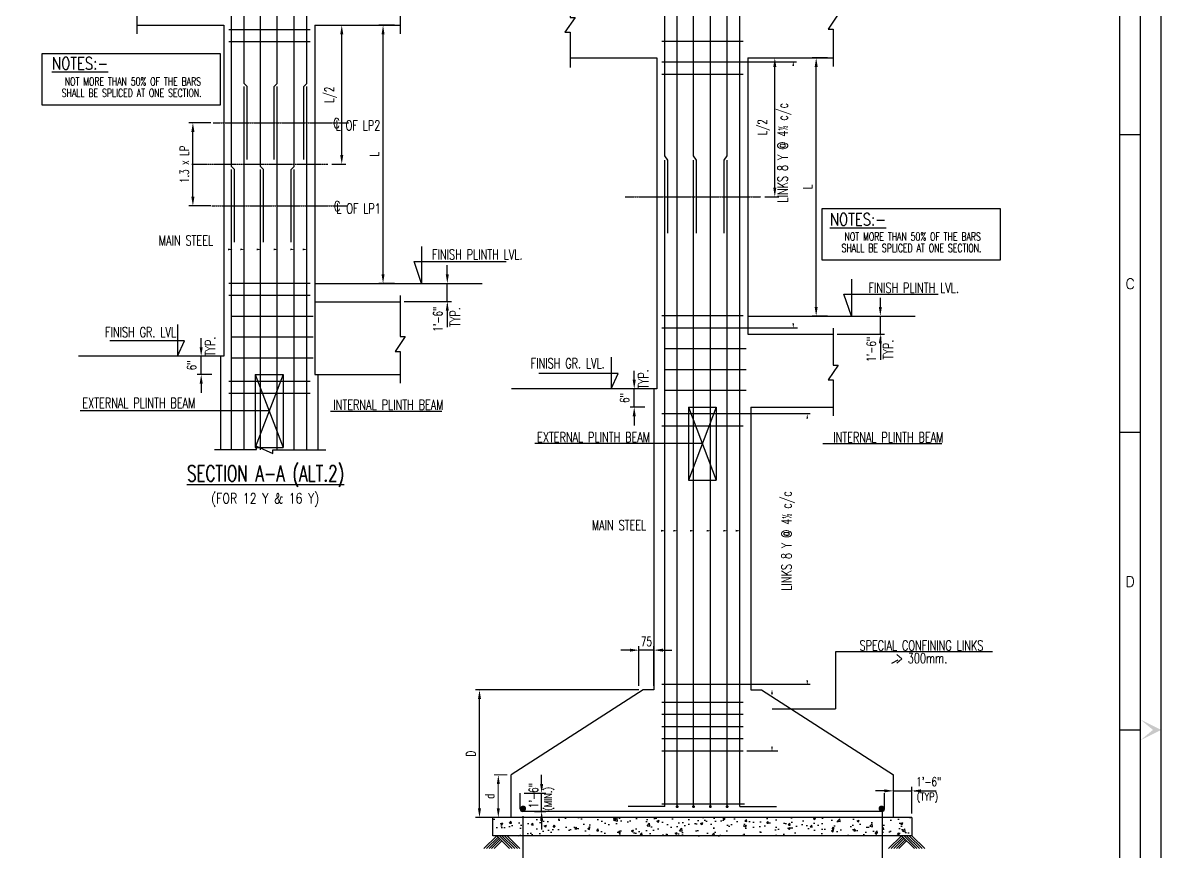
# Model space of a CAD drawing. Header units: inches. Extents: x 61991 to 161106, y 29687 to 64402.
# Drawn here: x 83343 to 84468, y 31062 to 31880 of the extents above; entities that cross this region are included whole.
import ezdxf
from ezdxf.enums import TextEntityAlignment as Align

# ---------------------------------------------------------------- set-up
doc = ezdxf.new("R2010")
doc.units = ezdxf.units.IN
doc.header["$MEASUREMENT"] = 0
doc.header["$PDMODE"] = 2
doc.linetypes.add('CENTER', pattern=[2, 1.25, -0.25, 0.25, -0.25])
for name, color, linetype in [('CEN', 8, 'CENTER'), ('dim', 5, 'Continuous'), ('DIM1', 5, 'Continuous'), ('FOOT', 4, 'Continuous'), ('FOOTING', 4, 'Continuous'), ('FRAME', 6, 'Continuous'), ('HACTH', 8, 'Continuous'), ('level', 3, 'Continuous'), ('LINK', 6, 'Continuous'), ('MISC', 5, 'Continuous'), ('P.C.C', 8, 'Continuous'), ('PNA', 8, 'Continuous'), ('SEC BAR', 6, 'Continuous'), ('TEXT1', 2, 'Continuous'), ('TITAL', 1, 'Continuous'), ('txt', 4, 'Continuous'), ('TXT1', 2, 'Continuous')]:
    doc.layers.add(name, color=color, linetype=linetype)
doc.layers.add('S-BEAM', color=7, linetype='Continuous', lineweight=15)
doc.styles.add('ROMAND', font='ROMAND.shx', dxfattribs={"width": 0.8, "height": 225})
doc.styles.add('ROMANS', font='R.SHX', dxfattribs={"width": 0.7})
doc.dimstyles.new('DIM96', dxfattribs={"dimscale": 0, "dimtxt": 9, "dimasz": 9, "dimexe": 4, "dimexo": 4, "dimgap": 4, "dimtad": 1, "dimdec": 0, "dimzin": 1, "dimdsep": 46, "dimlunit": 4, "dimtxsty": 'ROMANS', "dimcen": 0, "dimclrd": 5, "dimclre": 5, "dimclrt": 4, "dimadec": 0, "dimazin": 0, "dimtfac": 1, "dimtdec": 0, "dimtix": 1, "dimtmove": 2, "dimatfit": 3, "dimfxl": 0, "dimfrac": 1, "dimtzin": 0, "dimlwd": -1, "dimlwe": -1, "dimarcsym": 0})

# ---------------------------------------------------------------- blocks, each defined once
blk = doc.blocks.new('FOLDER')
at = {"layer": 'PNA'}
for points in [[(-1250, 2500), (0, 0), (0, 1000)], [(1250, 2500), (0, 0), (0, 1000)]]:
    blk.add_solid(points, dxfattribs=at)
blk = doc.blocks.new('PRA_A1')
at = {"flags": 128}
blk.add_lwpolyline([(0, 0), (841, 0), (841, 594), (0, 594)], close=True, dxfattribs=at)
at = {"layer": 'PNA'}
for p, q in [((831, 440.5), (836, 440.5)), ((831, 368.75), (836, 368.75)), ((831, 297), (836, 297))]:
    blk.add_line(p, q, dxfattribs=at)
at = {"layer": 'PNA', "color": 1}
for points in [[(10, 5), (836, 5), (836, 589), (10, 589)], [(20, 10), (831, 10), (831, 584), (20, 584)]]:
    blk.add_lwpolyline(points, close=True, dxfattribs=at)
at = {"layer": 'PNA', "xscale": 0.002, "yscale": 0.002, "zscale": 0.002, "rotation": 90}
blk.add_blockref('FOLDER', (841, 297), dxfattribs=at)
at = {"layer": 'PNA', "style": 'ROMANS'}
for s, p in [('C', (833.5, 404.5)), ('D', (833.5, 332.75))]:
    blk.add_text(s, height=2.5, dxfattribs=at).set_placement(p, align=Align.MIDDLE)
blk = doc.blocks.new('*D497')
at = {"layer": 'Defpoints', "color": 0, "linetype": 'Continuous'}
for p in [(83519.6, 31550.5), (83537, 31550.5), (83534, 31532.5)]:
    blk.add_point(p, dxfattribs=at)
at = {"layer": 'dim', "color": 5}
for p, q in [((83519.6, 31559.5), (83519.6, 31568.5)), ((83533, 31550.5), (83515.6, 31550.5)), ((83519.6, 31532.5), (83519.6, 31550.5)), ((83530, 31532.5), (83515.6, 31532.5)), ((83519.6, 31523.5), (83519.6, 31514.5))]:
    blk.add_line(p, q, dxfattribs=at)
at = {"layer": 'dim', "color": 5, "linetype": 'Continuous'}
for points in [[(83518.1, 31559.5), (83521.1, 31559.5), (83519.6, 31550.5)], [(83518.1, 31523.5), (83521.1, 31523.5), (83519.6, 31532.5)]]:
    blk.add_solid(points, dxfattribs=at)
at = {"layer": 'dim', "color": 4, "linetype": 'Continuous', "insert": (83510.2, 31541.5), "char_height": 9, "attachment_point": 5, "rotation": 90, "style": 'ROMANS'}
blk.add_mtext('6"', dxfattribs=at)
blk = doc.blocks.new('*D498')
at = {"layer": 'Defpoints', "color": 0}
for p in [(83716.2, 31622.5), (83762.8, 31622.5), (83716.2, 31604.5)]:
    blk.add_point(p, dxfattribs=at)
at = {"layer": 'dim', "color": 5}
for p, q in [((83762.8, 31631.5), (83762.8, 31640.5)), ((83720.2, 31622.5), (83766.8, 31622.5)), ((83762.8, 31604.5), (83762.8, 31622.5)), ((83720.2, 31604.5), (83766.8, 31604.5)), ((83762.8, 31595.5), (83762.8, 31586.5))]:
    blk.add_line(p, q, dxfattribs=at)
for points in [[(83761.3, 31631.5), (83764.3, 31631.5), (83762.8, 31622.5)], [(83761.3, 31595.5), (83764.3, 31595.5), (83762.8, 31604.5)]]:
    blk.add_solid(points, dxfattribs=at)
at = {"layer": 'dim', "color": 4, "insert": (83753.4, 31587.2), "char_height": 9, "attachment_point": 5, "rotation": 90, "style": 'ROMANS'}
blk.add_mtext('1\'-6"', dxfattribs=at)
blk = doc.blocks.new('*D499')
at = {"layer": 'Defpoints', "color": 0}
for p in [(83834.8, 31118.9), (83856, 31118.9), (83845, 31100.9)]:
    blk.add_point(p, dxfattribs=at)
at = {"layer": 'dim', "color": 5}
for p, q in [((83856, 31127.9), (83856, 31136.9)), ((83838.8, 31118.9), (83860, 31118.9)), ((83856, 31100.9), (83856, 31118.9)), ((83849, 31100.9), (83860, 31100.9)), ((83856, 31091.9), (83856, 31082.9))]:
    blk.add_line(p, q, dxfattribs=at)
for points in [[(83854.5, 31127.9), (83857.5, 31127.9), (83856, 31118.9)], [(83854.5, 31091.9), (83857.5, 31091.9), (83856, 31100.9)]]:
    blk.add_solid(points, dxfattribs=at)
at = {"layer": 'dim', "color": 4, "insert": (83848, 31116.6), "char_height": 9, "attachment_point": 5, "rotation": 90, "style": 'ROMANS'}
blk.add_mtext('1\'-6"', dxfattribs=at)
blk = doc.blocks.new('*D501')
at = {"layer": 'Defpoints', "color": 0, "linetype": 'Continuous'}
for p in [(83947.5, 31518.3), (83965, 31518.3), (83962, 31500.3)]:
    blk.add_point(p, dxfattribs=at)
at = {"layer": 'dim', "color": 5}
for p, q in [((83947.5, 31527.3), (83947.5, 31536.3)), ((83961, 31518.3), (83943.5, 31518.3)), ((83947.5, 31500.3), (83947.5, 31518.3)), ((83958, 31500.3), (83943.5, 31500.3)), ((83947.5, 31491.3), (83947.5, 31482.3))]:
    blk.add_line(p, q, dxfattribs=at)
at = {"layer": 'dim', "color": 5, "linetype": 'Continuous'}
for points in [[(83946, 31527.3), (83949, 31527.3), (83947.5, 31518.3)], [(83946, 31491.3), (83949, 31491.3), (83947.5, 31500.3)]]:
    blk.add_solid(points, dxfattribs=at)
at = {"layer": 'dim', "color": 4, "linetype": 'Continuous', "insert": (83938.1, 31509.3), "char_height": 9, "attachment_point": 5, "rotation": 90, "style": 'ROMANS'}
blk.add_mtext('6"', dxfattribs=at)
blk = doc.blocks.new('*D467')
at = {"layer": 'Defpoints', "color": 0}
for p in [(83794.6, 31220.9), (83956.2, 31220.9), (83825.8, 31094.9)]:
    blk.add_point(p, dxfattribs=at)
at = {"layer": 'dim', "color": 5}
for p, q in [((83952.2, 31220.9), (83790.6, 31220.9)), ((83794.6, 31103.9), (83794.6, 31211.9)), ((83821.8, 31094.9), (83790.6, 31094.9))]:
    blk.add_line(p, q, dxfattribs=at)
for points in [[(83793.1, 31211.9), (83796.1, 31211.9), (83794.6, 31220.9)], [(83793.1, 31103.9), (83796.1, 31103.9), (83794.6, 31094.9)]]:
    blk.add_solid(points, dxfattribs=at)
at = {"layer": 'dim', "color": 4, "insert": (83786.1, 31157.9), "char_height": 9, "attachment_point": 5, "rotation": 90, "style": 'ROMANS'}
blk.add_mtext('D', dxfattribs=at)
blk = doc.blocks.new('*D468')
at = {"layer": 'Defpoints', "color": 0}
for p in [(83952.2, 31260.2), (83952.2, 31220.9), (83966.8, 31220.9)]:
    blk.add_point(p, dxfattribs=at)
at = {"layer": 'dim', "color": 5}
for p, q in [((83952.2, 31224.9), (83952.2, 31264.2)), ((83966.8, 31224.9), (83966.8, 31264.2)), ((83943.2, 31260.2), (83934.2, 31260.2)), ((83966.8, 31260.2), (83952.2, 31260.2)), ((83975.8, 31260.2), (83984.8, 31260.2))]:
    blk.add_line(p, q, dxfattribs=at)
for points in [[(83943.2, 31261.7), (83943.2, 31258.7), (83952.2, 31260.2)], [(83975.8, 31261.7), (83975.8, 31258.7), (83966.8, 31260.2)]]:
    blk.add_solid(points, dxfattribs=at)
at = {"layer": 'dim', "color": 4, "insert": (83959.5, 31268.7), "char_height": 9, "attachment_point": 5, "style": 'ROMANS'}
blk.add_mtext('75', dxfattribs=at)
blk = doc.blocks.new('*D469')
at = {"layer": 'Defpoints', "color": 0}
for p in [(84221.8, 31121.2), (84203.8, 31115.9), (84221.8, 31094.9)]:
    blk.add_point(p, dxfattribs=at)
at = {"layer": 'dim', "color": 5}
for p, q in [((84194.8, 31121.2), (84185.8, 31121.2)), ((84203.8, 31119.9), (84203.8, 31125.2)), ((84203.8, 31121.2), (84221.8, 31121.2)), ((84221.8, 31098.9), (84221.8, 31125.2)), ((84230.8, 31121.2), (84239.8, 31121.2))]:
    blk.add_line(p, q, dxfattribs=at)
for points in [[(84194.8, 31122.7), (84194.8, 31119.7), (84203.8, 31121.2)], [(84230.8, 31122.7), (84230.8, 31119.7), (84221.8, 31121.2)]]:
    blk.add_solid(points, dxfattribs=at)
at = {"layer": 'dim', "color": 4, "insert": (84238.6, 31130.2), "char_height": 9, "attachment_point": 5, "style": 'ROMANS'}
blk.add_mtext('1\'-6"', dxfattribs=at)
blk = doc.blocks.new('*D470')
at = {"layer": 'Defpoints', "color": 0}
for p in [(84144.1, 31590.3), (84190.7, 31590.3), (84144.1, 31572.3)]:
    blk.add_point(p, dxfattribs=at)
at = {"layer": 'dim', "color": 5}
for p, q in [((84190.7, 31599.3), (84190.7, 31608.3)), ((84148.1, 31590.3), (84194.7, 31590.3)), ((84190.7, 31572.3), (84190.7, 31590.3)), ((84148.1, 31572.3), (84194.7, 31572.3)), ((84190.7, 31563.3), (84190.7, 31554.3))]:
    blk.add_line(p, q, dxfattribs=at)
for points in [[(84189.2, 31599.3), (84192.2, 31599.3), (84190.7, 31590.3)], [(84189.2, 31563.3), (84192.2, 31563.3), (84190.7, 31572.3)]]:
    blk.add_solid(points, dxfattribs=at)
at = {"layer": 'dim', "color": 4, "insert": (84181.7, 31557.4), "char_height": 9, "attachment_point": 5, "rotation": 90, "style": 'ROMANS'}
blk.add_mtext('1\'-6"', dxfattribs=at)
blk = doc.blocks.new('*D471')
at = {"layer": 'Defpoints', "color": 0}
for p in [(83511.4, 31781.2), (83533.1, 31781.2), (83533.1, 31699.1)]:
    blk.add_point(p, dxfattribs=at)
at = {"layer": 'DIM1', "color": 5}
for p, q in [((83529.1, 31781.2), (83507.4, 31781.2)), ((83511.4, 31708.1), (83511.4, 31772.2)), ((83529.1, 31699.1), (83507.4, 31699.1))]:
    blk.add_line(p, q, dxfattribs=at)
for points in [[(83509.9, 31772.2), (83512.9, 31772.2), (83511.4, 31781.2)], [(83509.9, 31708.1), (83512.9, 31708.1), (83511.4, 31699.1)]]:
    blk.add_solid(points, dxfattribs=at)
at = {"layer": 'DIM1', "color": 4, "insert": (83502.9, 31740.1), "char_height": 9, "attachment_point": 5, "rotation": 90, "style": 'ROMANS'}
blk.add_mtext('1.3 x LP', dxfattribs=at)
blk = doc.blocks.new('*D473')
at = {"layer": 'Defpoints', "color": 0}
for p in [(84127.3, 31845.3), (84142.4, 31845.3), (84142.4, 31590.3)]:
    blk.add_point(p, dxfattribs=at)
at = {"layer": 'DIM1', "color": 5}
for p, q in [((84138.4, 31845.3), (84123.3, 31845.3)), ((84127.3, 31599.3), (84127.3, 31836.3)), ((84138.4, 31590.3), (84123.3, 31590.3))]:
    blk.add_line(p, q, dxfattribs=at)
for points in [[(84125.8, 31836.3), (84128.8, 31836.3), (84127.3, 31845.3)], [(84125.8, 31599.3), (84128.8, 31599.3), (84127.3, 31590.3)]]:
    blk.add_solid(points, dxfattribs=at)
at = {"layer": 'DIM1', "color": 4, "insert": (84118.8, 31717.8), "char_height": 9, "attachment_point": 5, "rotation": 90, "style": 'ROMANS'}
blk.add_mtext('L', dxfattribs=at)
blk = doc.blocks.new('*D478')
at = {"layer": 'Defpoints', "color": 0}
for p in [(84072.5, 31845.3), (84086.4, 31845.3), (84072.5, 31708.1)]:
    blk.add_point(p, dxfattribs=at)
at = {"layer": 'DIM1', "color": 5}
for p, q in [((84076.5, 31845.3), (84090.4, 31845.3)), ((84086.4, 31717.1), (84086.4, 31836.3)), ((84076.5, 31708.1), (84090.4, 31708.1))]:
    blk.add_line(p, q, dxfattribs=at)
for points in [[(84084.9, 31836.3), (84087.9, 31836.3), (84086.4, 31845.3)], [(84084.9, 31717.1), (84087.9, 31717.1), (84086.4, 31708.1)]]:
    blk.add_solid(points, dxfattribs=at)
at = {"layer": 'DIM1', "color": 4, "insert": (84075.6, 31776.7), "char_height": 9, "attachment_point": 5, "rotation": 90, "style": 'ROMANS'}
blk.add_mtext('L/2', dxfattribs=at)
blk = doc.blocks.new('*D479')
at = {"layer": 'Defpoints', "color": 0}
for p in [(83644.6, 31877.5), (83658.5, 31877.5), (83644.6, 31740.3)]:
    blk.add_point(p, dxfattribs=at)
at = {"layer": 'DIM1', "color": 5}
for p, q in [((83648.6, 31877.5), (83662.5, 31877.5)), ((83658.5, 31749.3), (83658.5, 31868.5)), ((83648.6, 31740.3), (83662.5, 31740.3))]:
    blk.add_line(p, q, dxfattribs=at)
for points in [[(83657, 31868.5), (83660, 31868.5), (83658.5, 31877.5)], [(83657, 31749.3), (83660, 31749.3), (83658.5, 31740.3)]]:
    blk.add_solid(points, dxfattribs=at)
at = {"layer": 'DIM1', "color": 4, "insert": (83647.6, 31808.9), "char_height": 9, "attachment_point": 5, "rotation": 90, "style": 'ROMANS'}
blk.add_mtext('L/2', dxfattribs=at)
blk = doc.blocks.new('*D480')
at = {"layer": 'Defpoints', "color": 0}
for p in [(83699.3, 31877.5), (83714.5, 31877.5), (83714.5, 31622.5)]:
    blk.add_point(p, dxfattribs=at)
at = {"layer": 'DIM1', "color": 5}
for p, q in [((83710.5, 31877.5), (83695.3, 31877.5)), ((83699.3, 31631.5), (83699.3, 31868.5)), ((83710.5, 31622.5), (83695.3, 31622.5))]:
    blk.add_line(p, q, dxfattribs=at)
for points in [[(83697.8, 31868.5), (83700.8, 31868.5), (83699.3, 31877.5)], [(83697.8, 31631.5), (83700.8, 31631.5), (83699.3, 31622.5)]]:
    blk.add_solid(points, dxfattribs=at)
at = {"layer": 'DIM1', "color": 4, "insert": (83690.8, 31750), "char_height": 9, "attachment_point": 5, "rotation": 90, "style": 'ROMANS'}
blk.add_mtext('L', dxfattribs=at)
blk = doc.blocks.new('*D502')
at = {"layer": 'Defpoints', "color": 0}
for p in [(83825.8, 31136.9), (83813.2, 31094.9), (83825.8, 31094.9)]:
    blk.add_point(p, dxfattribs=at)
at = {"layer": 'S-BEAM', "color": 5}
for p, q in [((83821.8, 31136.9), (83809.2, 31136.9)), ((83813.2, 31127.9), (83813.2, 31103.9)), ((83821.8, 31094.9), (83809.2, 31094.9))]:
    blk.add_line(p, q, dxfattribs=at)
for points in [[(83811.7, 31127.9), (83814.7, 31127.9), (83813.2, 31136.9)], [(83811.7, 31103.9), (83814.7, 31103.9), (83813.2, 31094.9)]]:
    blk.add_solid(points, dxfattribs=at)
at = {"layer": 'S-BEAM', "color": 4, "insert": (83804.7, 31115.9), "char_height": 9, "attachment_point": 5, "rotation": 90, "style": 'ROMANS'}
blk.add_mtext('d', dxfattribs=at)

msp = doc.modelspace()

# ---------------------------------------------------------------- hatches: boundary and pattern name
at = {"layer": 'P.C.C'}
h = msp.add_hatch(dxfattribs=at)
h.set_pattern_fill('AR-CONC', color=256, scale=3, style=0)
h.set_pattern_definition([(50, (46928.292, 20507.957), (21.5178055, -1.882564), [2.25, -24.75]), (355, (46928.292, 20507.957), (-4.16254, 22.565764), [1.8, -19.8]), (100.4514, (46930.085, 20507.8), (17.355281, 20.683186), [1.912206, -21.034263]), (46.1842, (46928.292, 20513.957), (32.017231, -4.96557), [3.375, -37.125]), (96.6356, (46930.96, 20513.543), (28.03988, 29.223536), [2.86831, -31.55139]), (351.1842, (46928.292, 20513.957), (28.039858, 29.223558), [2.7, -29.7]), (21, (46931.292, 20512.457), (17.9072116, -12.078567), [2.25, -24.75]), (326, (46931.292, 20512.457), (7.29946, 21.754501), [1.8, -19.8]), (71.4514, (46932.784, 20511.45), (25.206679, 9.675915), [1.912206, -21.034263]), (37.5, (46928.292, 20507.957), (0.3647957, 9.9868156), [0, -19.56, 0, -20.1, 0, -19.875]), (7.5, (46928.292, 20507.957), (7.892086, 11.8323514), [0, -11.46, 0, -19.11, 0, -7.575]), (327.5, (46921.602, 20507.957), (16.0146731, -0.6766462), [0, -7.5, 0, -23.4, 0, -31.05]), (317.5, (46918.602, 20507.957), (17.495585, 3.0031495), [0, -9.75, 0, -15.54, 0, -22.05])])
h.paths.add_polyline_path([(83953.42993, 31094.87616), (83953.42993, 31076.87616), (84221.78332, 31076.87616), (84221.78332, 31094.87616)])
h.paths.add_polyline_path([(83953.42993, 31076.87616), (83953.42993, 31094.87616), (83807.78332, 31094.87616), (83807.78332, 31076.87616)])

# ---------------------------------------------------------------- linework, layer by layer
at = {"layer": 'CEN'}
for p, q in [((83531.36932, 31781.15017), (83665.46932, 31781.15017)), ((83510.50619, 31740.3036), (83644.60619, 31740.3036)), ((83938.44496, 31708.10647), (84072.54496, 31708.10647)), ((83530.08454, 31699.08824), (83664.18454, 31699.08824))]:
    msp.add_line(p, q, dxfattribs=at)
at = {"layer": 'CEN', "linetype": 'Continuous'}
msp.add_line((84058.87631, 31160.87616), (84089.44631, 31160.87616), dxfattribs=at)
at = {"layer": 'dim'}
for p, q in [((84055.21757, 31841.27245), (84107.69923, 31841.27245)), ((83631.84454, 31604.4711), (83631.84454, 31532.4711)), ((83762.77954, 31602.0711), (83762.77954, 31579.32577)), ((84055.21757, 31578.66884), (84108.83035, 31578.66884)), ((84190.71832, 31569.87397), (84190.71832, 31547.12865)), ((83586.84454, 31496.4711), (83400.00454, 31496.4711)), ((84055.21757, 31493.8791), (84121.46035, 31493.8791)), ((84014.78332, 31464.27397), (83849.30332, 31464.27397)), ((84301.42978, 31258.50928), (84146.36718, 31258.50928)), ((84146.36718, 31258.50928), (84146.36718, 31202.17515)), ((84055.21757, 31226.67594), (84121.46035, 31226.67594)), ((84083.65852, 31202.17515), (84146.36718, 31202.17515)), ((84224.18332, 31121.20365), (84245.75332, 31121.20365)), ((83837.48761, 31096.32869), (83837.48761, 31016.63825)), ((84192.65332, 31101.43116), (84192.65332, 31017.29825))]:
    msp.add_line(p, q, dxfattribs=at)
at = {"layer": 'dim', "color": 3}
for p, q in [((83631.84454, 31622.4711), (83797.12614, 31622.4711)), ((84059.78332, 31590.27397), (84225.06492, 31590.27397))]:
    msp.add_line(p, q, dxfattribs=at)
at = {"layer": 'dim', "color": 3, "linetype": 'Continuous'}
for p, q in [((83541.84454, 31550.4711), (83398.39847, 31550.4711)), ((83969.78332, 31518.27397), (83826.33724, 31518.27397))]:
    msp.add_line(p, q, dxfattribs=at)
at = {"layer": 'dim', "linetype": 'Continuous'}
for p, q in [((83798.9554, 31064.14823), (83811.68332, 31076.87616)), ((83801.50098, 31064.14823), (83812.95611, 31075.60336)), ((83804.04656, 31064.14823), (83814.2289, 31074.33057)), ((83806.59215, 31064.14823), (83815.50169, 31073.05778)), ((83809.13773, 31064.14823), (83816.77449, 31071.78499)), ((83824.41124, 31064.14823), (83811.68332, 31076.87616)), ((83826.95682, 31064.14823), (83814.2289, 31076.87616)), ((83829.50241, 31064.14823), (83816.77449, 31076.87616)), ((83832.04799, 31064.14823), (83819.32007, 31076.87616)), ((83834.59358, 31064.14823), (83821.86566, 31076.87616)), ((84198.87306, 31064.14823), (84211.60098, 31076.87616)), ((84201.41864, 31064.14823), (84212.87377, 31075.60336)), ((84203.96423, 31064.14823), (84214.14656, 31074.33057)), ((84206.50981, 31064.14823), (84215.41936, 31073.05778)), ((84209.0554, 31064.14823), (84216.69215, 31071.78499)), ((84224.3289, 31064.14823), (84211.60098, 31076.87616)), ((84226.87449, 31064.14823), (84214.14656, 31076.87616)), ((84229.42007, 31064.14823), (84216.69215, 31076.87616)), ((84231.96566, 31064.14823), (84219.23773, 31076.87616)), ((84234.51124, 31064.14823), (84221.78332, 31076.87616))]:
    msp.add_line(p, q, dxfattribs=at)
at = {"layer": 'dim', "flags": 128}
for points in [[(84104.66033, 31837.15495, 1.83638, 0, 0), (84104.66033, 31841.74285, 0, 0, 0), (84104.66033, 31695.09528, 0, 0, 0), (84104.66033, 31578.57977, 0, 1.83638, 0), (84104.66033, 31583.16767, 0, 0, 0)], [(83546.16024, 31656.08131, 1.83638, 0, 0), (83550.74814, 31656.08131, 0, 0, 0), (83493.28975, 31656.08131, 0, 0, 0)], [(83558.17525, 31656.08131, 1.83638, 0, 0), (83562.76315, 31656.08131, 0, 0, 0), (83505.30476, 31656.08131, 0, 0, 0)], [(83574.55818, 31656.08131, 1.83638, 0, 0), (83579.14608, 31656.08131, 0, 0, 0), (83521.68768, 31656.08131, 0, 0, 0)], [(83591.08344, 31656.08131, 1.83638, 0, 0), (83595.67135, 31656.08131, 0, 0, 0), (83538.21295, 31656.08131, 0, 0, 0)], [(83607.53458, 31656.08131, 1.83638, 0, 0), (83612.12248, 31656.08131, 0, 0, 0), (83554.66409, 31656.08131, 0, 0, 0)], [(83619.87293, 31656.08131, 1.83638, 0, 0), (83624.46084, 31656.08131, 0, 0, 0), (83567.00244, 31656.08131, 0, 0, 0)], [(84118.49033, 31230.42162, 1.83638, 0, 0), (84118.49033, 31225.83372, 0, 0, 0), (84118.49033, 31387.95265, 0, 0, 0), (84118.49033, 31493.41317, 0, 1.83638, 0), (84118.49033, 31488.82527, 0, 0, 0)], [(83974.09901, 31378.16918, 1.83638, 0, 0), (83978.68692, 31378.16918, 0, 0, 0), (83921.22852, 31378.16918, 0, 0, 0)], [(83986.11403, 31378.16918, 1.83638, 0, 0), (83990.70193, 31378.16918, 0, 0, 0), (83933.24353, 31378.16918, 0, 0, 0)], [(84002.49695, 31378.16918, 1.83638, 0, 0), (84007.08485, 31378.16918, 0, 0, 0), (83949.62646, 31378.16918, 0, 0, 0)], [(84019.02222, 31378.16918, 1.83638, 0, 0), (84023.61012, 31378.16918, 0, 0, 0), (83966.15172, 31378.16918, 0, 0, 0)], [(84035.47335, 31378.16918, 1.83638, 0, 0), (84040.06126, 31378.16918, 0, 0, 0), (83982.60286, 31378.16918, 0, 0, 0)], [(84047.81171, 31378.16918, 1.83638, 0, 0), (84052.39961, 31378.16918, 0, 0, 0), (83994.94122, 31378.16918, 0, 0, 0)], [(84083.65852, 31164.96935, 1.83638, 0, 0), (84083.65852, 31160.38144, 0, 0, 0), (84083.65852, 31191.632, 0, 0, 0), (84083.65852, 31221.26255, 0, 1.83638, 0), (84083.65852, 31216.67464, 0, 0, 0)]]:
    msp.add_lwpolyline(points, format="xyseb", dxfattribs=at)
at = {"layer": 'FOOT', "linetype": 'Continuous'}
for p, q in [((83456.13161, 31877.4711), (83541.84454, 31877.4711)), ((83541.84454, 31877.4711), (83541.84454, 31550.4711)), ((83631.84454, 31877.4711), (83631.84454, 31604.4711)), ((83631.84454, 31877.4711), (83716.18016, 31877.4711)), ((83884.07039, 31845.27397), (83969.78332, 31845.27397)), ((83969.78332, 31845.27397), (83969.78332, 31518.27397)), ((84059.78332, 31845.27397), (84059.78332, 31572.27397)), ((84059.78332, 31845.27397), (84144.11893, 31845.27397)), ((83631.84454, 31604.4711), (83716.18016, 31604.4711)), ((84059.78332, 31572.27397), (84144.11893, 31572.27397)), ((83538.84454, 31550.4711), (83538.84454, 31458.30577)), ((83573.04454, 31532.4711), (83600.64454, 31532.4711)), ((83573.04454, 31532.4711), (83573.04454, 31460.4711)), ((83600.64454, 31532.4711), (83600.64454, 31460.4711)), ((83631.84454, 31532.4711), (83716.18016, 31532.4711)), ((83634.84454, 31532.4711), (83634.84454, 31458.30577)), ((83966.78332, 31518.27397), (83966.78332, 31220.87616)), ((84000.98332, 31500.27397), (84028.58332, 31500.27397)), ((84000.98332, 31500.27397), (84000.98332, 31428.27397)), ((84028.58332, 31500.27397), (84028.58332, 31428.27397)), ((84062.78332, 31500.27397), (84144.11893, 31500.27397)), ((84062.78332, 31500.27397), (84062.78332, 31220.87616)), ((83573.04454, 31460.4711), (83600.64454, 31460.4711)), ((84000.98332, 31428.27397), (84028.58332, 31428.27397)), ((83956.1749, 31220.87616), (83825.78332, 31136.87616)), ((83966.78332, 31220.87616), (83956.1749, 31220.87616)), ((84062.78332, 31220.87616), (84073.39173, 31220.87616)), ((84073.39173, 31220.87616), (84203.78332, 31136.87616)), ((83825.78332, 31094.87616), (83825.78332, 31136.87616)), ((84203.78332, 31094.87616), (84203.78332, 31136.87616))]:
    msp.add_line(p, q, dxfattribs=at)
for points in [[(83362.60623, 31849.69564), (83538.36311, 31849.69564), (83538.36311, 31798.68105), (83362.60623, 31798.68105)], [(84133.18498, 31696.49931), (84308.94186, 31696.49931), (84308.94186, 31645.48472), (84133.18498, 31645.48472)]]:
    msp.add_lwpolyline(points, close=True, dxfattribs=at)
at = {"layer": 'FOOTING', "color": 8}
for p, q in [((84221.78332, 31094.87616), (83807.78332, 31094.87616)), ((83807.78332, 31076.87616), (83807.78332, 31094.87616)), ((84221.78332, 31094.87616), (84221.78332, 31076.87616)), ((84221.78332, 31076.87616), (83807.78332, 31076.87616))]:
    msp.add_line(p, q, dxfattribs=at)
at = {"layer": 'FRAME'}
for p, q in [((83977.58332, 31748.60647), (83977.58332, 32318.8464)), ((84006.08912, 31748.60647), (84006.08912, 32318.8464)), ((84039.31225, 31748.60647), (84039.31225, 32318.8464)), ((83561.99781, 31820.04271), (83561.99781, 32162.04271)), ((83594.79512, 31820.04271), (83594.79512, 32162.04271)), ((83624.04454, 31820.04271), (83624.04454, 32162.04271)), ((83989.93659, 31763.17808), (83989.93659, 32089.10647)), ((84022.7339, 31744.10647), (84022.7339, 32089.10647)), ((84051.98332, 31696.89111), (84051.98332, 32089.10647)), ((83549.64454, 31738.08824), (83549.64454, 32078.25271)), ((83578.15034, 31738.08824), (83578.15034, 32078.25271)), ((83611.37348, 31738.08824), (83611.37348, 32078.25271)), ((83564.99781, 31817.04271), (83561.99781, 31820.04271)), ((83561.99781, 31458.14489), (83561.99781, 31817.04271)), ((83564.99781, 31745.04271), (83564.99781, 31817.04271)), ((83591.79512, 31817.04271), (83594.79512, 31820.04271)), ((83591.79512, 31745.04271), (83591.79512, 31817.04271)), ((83594.79512, 31458.14489), (83594.79512, 31817.04271)), ((83621.04454, 31817.04271), (83624.04454, 31820.04271)), ((83621.04454, 31745.04271), (83621.04454, 31817.04271)), ((83624.04454, 31458.30577), (83624.04454, 31817.04271)), ((83989.93659, 31106.7182), (83989.93659, 31763.17808)), ((83980.58332, 31744.10647), (83977.58332, 31748.60647)), ((84009.08912, 31744.10647), (84006.08912, 31748.60647)), ((84036.31225, 31744.10647), (84039.31225, 31748.60647)), ((83552.64454, 31735.08824), (83549.64454, 31738.08824)), ((83549.64454, 31458.30577), (83549.64454, 31735.08824)), ((83552.64454, 31663.08824), (83552.64454, 31735.08824)), ((83581.15034, 31735.08824), (83578.15034, 31738.08824)), ((83578.15034, 31458.14489), (83578.15034, 31735.08824)), ((83581.15034, 31663.08824), (83581.15034, 31735.08824)), ((83608.37348, 31735.08824), (83611.37348, 31738.08824)), ((83608.37348, 31663.08824), (83608.37348, 31735.08824)), ((83611.37348, 31458.14489), (83611.37348, 31735.08824)), ((83977.58332, 31105.64616), (83977.58332, 31744.10647)), ((83980.58332, 31672.10647), (83980.58332, 31744.10647)), ((84006.08912, 31106.7182), (84006.08912, 31744.10647)), ((84009.08912, 31672.10647), (84009.08912, 31744.10647)), ((84022.7339, 31106.7182), (84022.7339, 31744.10647)), ((84036.31225, 31672.10647), (84036.31225, 31744.10647)), ((84039.31225, 31106.7182), (84039.31225, 31744.10647)), ((84051.98332, 31105.64616), (84051.98332, 31696.89111)), ((83594.79512, 31458.14489), (83594.79512, 31529.49594)), ((84022.7339, 31425.94777), (84022.7339, 31497.29881)), ((83834.78332, 31103.27616), (83834.78332, 31118.87616)), ((84194.78332, 31103.27616), (84194.78332, 31118.87616)), ((83977.58332, 31105.64616), (83941.58332, 31105.64616)), ((83974.8732, 31108.2182), (84056.56715, 31108.2182)), ((84051.98332, 31105.64616), (84087.98332, 31105.64616)), ((84192.38332, 31100.87616), (83837.18332, 31100.87616))]:
    msp.add_line(p, q, dxfattribs=at)
for centre, start, end in [((83837.18332, 31103.27616), 180, 270), ((84192.38332, 31103.27616), 270, 0)]:
    msp.add_arc(centre, 2.4, start, end, dxfattribs=at)
at = {"layer": 'HACTH'}
for p, q in [((83573.04454, 31532.4711), (83600.64454, 31460.4711)), ((83600.64454, 31532.4711), (83573.04454, 31460.4711)), ((84000.98332, 31500.27397), (84028.58332, 31428.27397)), ((84028.58332, 31500.27397), (84000.98332, 31428.27397))]:
    msp.add_line(p, q, dxfattribs=at)
for points in [[(83456.13161, 31955.8599), (83456.13161, 31915.12101), (83461.12254, 31915.12101), (83451.14069, 31900.51651), (83456.13161, 31900.51651), (83456.13161, 31869.10241)], [(83716.18016, 31955.8599), (83716.18016, 31915.12101), (83721.17108, 31915.12101), (83711.18923, 31900.51651), (83716.18016, 31900.51651), (83716.18016, 31869.10241)], [(83884.07039, 31923.66278), (83884.07039, 31885.30389), (83889.06131, 31885.30389), (83879.07946, 31870.69938), (83884.07039, 31870.69938), (83884.07039, 31835.67143)], [(84144.11893, 31923.66278), (84144.11893, 31888.34389), (84149.10986, 31888.34389), (84139.12801, 31873.73938), (84144.11893, 31873.73938), (84144.11893, 31836.90528)], [(83716.18016, 31610.64966), (83716.18016, 31569.91077), (83721.17108, 31569.91077), (83711.18923, 31555.30626), (83716.18016, 31555.30626), (83716.18016, 31523.89217)], [(84144.11893, 31578.45253), (84144.11893, 31541.75364), (84149.10986, 31541.75364), (84139.12801, 31527.14914), (84144.11893, 31527.14914), (84144.11893, 31491.69504)], [(83532.69454, 31458.30577), (83574.37954, 31458.30577), (83574.37954, 31461.63577), (83590.54954, 31454.33077), (83590.54954, 31458.24577), (83642.79454, 31458.24577)]]:
    msp.add_lwpolyline(points, dxfattribs=at)
at = {"layer": 'level', "color": 2}
for points in [[(83737.37672, 31658.83814), (83737.37672, 31622.4711), (83730.01035, 31644.1224), (83821.04122, 31644.1224)], [(84162.04314, 31626.64102), (84162.04314, 31590.27397), (84154.67677, 31611.92528), (84247.84671, 31611.92528)], [(83496.11111, 31581.98826), (83496.11111, 31550.4711), (83502.99922, 31565.73527), (83429.16797, 31565.73527)], [(83924.77342, 31549.79113), (83924.77342, 31518.27397), (83931.66154, 31533.53815), (83853.38761, 31533.53815)]]:
    msp.add_lwpolyline(points, dxfattribs=at)
at = {"layer": 'LINK'}
for p, q in [((83546.86242, 31873.46957), (83627.2788, 31873.46957)), ((83546.86242, 31861.46957), (83627.2788, 31861.46957)), ((83974.80119, 31861.92884), (84055.21757, 31861.92884)), ((83974.80119, 31841.27245), (84055.21757, 31841.27245)), ((83974.80119, 31829.27245), (84055.21757, 31829.27245)), ((83546.86242, 31622.86597), (83627.2788, 31622.86597)), ((83546.86242, 31610.86597), (83627.2788, 31610.86597)), ((83549.86242, 31590.28597), (83630.2788, 31590.28597)), ((83974.80119, 31590.66884), (84055.21757, 31590.66884)), ((83974.80119, 31578.66884), (84055.21757, 31578.66884)), ((83549.86242, 31569.70597), (83630.2788, 31569.70597)), ((83977.80119, 31558.08884), (84058.21757, 31558.08884)), ((83549.86242, 31549.12597), (83630.2788, 31549.12597)), ((83977.80119, 31537.50884), (84058.21757, 31537.50884)), ((83546.86242, 31526.07622), (83627.2788, 31526.07622)), ((83546.86242, 31514.07622), (83627.2788, 31514.07622)), ((83977.80119, 31516.92884), (84058.21757, 31516.92884)), ((83974.80119, 31493.8791), (84055.21757, 31493.8791)), ((83974.80119, 31481.8791), (84055.21757, 31481.8791)), ((83974.80119, 31226.67594), (84055.21757, 31226.67594)), ((83974.80119, 31208.87616), (84055.21757, 31208.87616)), ((83974.80119, 31196.87616), (84055.21757, 31196.87616)), ((83974.80119, 31184.87616), (84055.21757, 31184.87616)), ((83974.80119, 31172.87616), (84055.21757, 31172.87616)), ((83974.80119, 31160.87616), (84055.21757, 31160.87616))]:
    msp.add_line(p, q, dxfattribs=at)
at = {"layer": 'MISC'}
for p, q in [((83647.38938, 31496.40577), (83757.49967, 31496.40577)), ((84133.73815, 31464.20865), (84251.39345, 31464.20865))]:
    msp.add_line(p, q, dxfattribs=at)
for points in [[(83647.38938, 31536.20272, 0, 3.85003, 0), (83647.38938, 31527.95266, 0, 0, 0), (83647.38938, 31536.20272, 0, 0, 0), (83647.38938, 31496.40577, 0, 0, 0)], [(84133.73815, 31504.00559, 0, 3.85003, 0), (84133.73815, 31495.75553, 0, 0, 0), (84133.73815, 31504.00559, 0, 0, 0), (84133.73815, 31464.20865, 0, 0, 0)], [(83919.82315, 31100.52296, 0, 3.85003, 0), (83919.82315, 31092.2729, 0, 0, 0), (83919.82315, 31100.52296, 0, 0, 0), (83919.82315, 31046.69865, 0, 0, 0)], [(84029.71315, 31100.52296, 0, 3.85003, 0), (84029.71315, 31092.2729, 0, 0, 0), (84029.71315, 31100.52296, 0, 0, 0), (84029.71315, 31046.24865, 0, 0, 0)], [(84209.17315, 31064.98796, 0, 3.85003, 0), (84209.17315, 31056.7379, 0, 0, 0), (84209.17315, 31064.98796, 0, 0, 0), (84209.17315, 31044.22602, 0, 0, 0)]]:
    msp.add_lwpolyline(points, format="xyseb", dxfattribs=at)
at = {"layer": 'SEC BAR'}
for points, const_width in [([(83836.28819, 31103.77303, 1), (83839.16819, 31103.77303, 1)], 2.88), ([(83989.21659, 31105.64616, 1), (83990.65659, 31105.64616, 1)], 1.44), ([(84005.36912, 31105.64616, 1), (84006.80912, 31105.64616, 1)], 1.44), ([(84022.0139, 31105.64616, 1), (84023.4539, 31105.64616, 1)], 1.44), ([(84038.59225, 31105.64616, 1), (84040.03225, 31105.64616, 1)], 1.44), ([(84193.27844, 31103.77303, -1), (84190.39844, 31103.77303, -1)], 2.88)]:
    msp.add_lwpolyline(points, format="xyb", close=True, dxfattribs=dict(at, const_width=const_width))
at = {"layer": 'txt', "linetype": 'ByBlock'}
msp.add_line((84202.21242, 31247.23953), (84208.14547, 31250.64354), dxfattribs=at)

# ---------------------------------------------------------------- block references
at = {"color": 2, "xscale": 4.099999999860302, "yscale": 4.099999999976717, "zscale": 4.099999999933744}
msp.add_blockref('PRA_A1', (81020.15082, 29963.71156), dxfattribs=at)

# ---------------------------------------------------------------- texts
at = {"layer": 'dim', "color": 4, "style": 'ROMANS', "width": 0.8}
msp.add_text('(MIN.)', height=7.5, rotation=90, dxfattribs=at).set_placement((83866.0074, 31101.48166))
msp.add_text('(TYP)', height=7.5, dxfattribs=at).set_placement((84226.60449, 31111.72654))
at = {"layer": 'TEXT1', "style": 'ROMANS', "width": 0.8}
msp.add_text('(FOR 12 Y & 16 Y)', height=10, dxfattribs=at).set_placement((83582.84823, 31409.43829), align=Align.MIDDLE)
at = {"layer": 'TITAL', "style": 'ROMANS', "width": 0.7}
msp.add_text('%%uSECTION A-A (ALT.2)', height=15.6521739, dxfattribs=at).set_placement((83583.29306, 31433.63398), align=Align.MIDDLE)
at = {"layer": 'txt', "linetype": 'ByBlock', "style": 'ROMANS', "width": 0.7}
for s, height, p in [(' NOT MORE THAN 50% OF THE BARS', 8, (83450.18434, 31821.98712)), ('SHALL BE SPLICED AT ONE SECTION.', 8, (83450.89625, 31810.66742)), ('C', 10, (83653.25726, 31780.80675)), ('L OF LP2', 10, (83674.49726, 31778.58675)), ('C', 10, (83653.86248, 31698.74482)), ('L OF LP1', 10, (83675.10248, 31696.52482)), ('MAIN STEEL', 10, (83504.53226, 31664.89582)), (' NOT MORE THAN 50% OF THE BARS', 8, (84220.7631, 31668.79079)), ('SHALL BE SPLICED AT ONE SECTION.', 8, (84221.47501, 31657.47109)), ('MAIN STEEL', 10, (83932.47104, 31383.62962)), ('SPECIAL CONFINING LINKS', 10, (84231.29028, 31264.72785)), ('> 300mm.', 10, (84231.29028, 31252.2772))]:
    msp.add_text(s, height=height, dxfattribs=at).set_placement(p, align=Align.MIDDLE)
at = {"layer": 'txt', "color": 4, "style": 'ROMANS', "width": 0.7}
for s, p in [('FINISH PLINTH LVL.', (83792.44312, 31651.02297)), ('FINISH PLINTH LVL.', (84223.66546, 31618.20399)), ('FINISH GR. LVL.', (83461.18311, 31574.3804)), ('FINISH GR. LVL.', (83881.76794, 31543.52872))]:
    msp.add_text(s, height=10, dxfattribs=at).set_placement(p, align=Align.MIDDLE)
at = {"layer": 'txt', "style": 'ROMANS', "width": 0.7}
for p in [(83770.42902, 31589.29103), (83528.52257, 31560.2132), (84198.36779, 31557.09391), (83956.46135, 31528.01607)]:
    msp.add_text('TYP.', height=10, rotation=90, dxfattribs=at).set_placement(p, align=Align.MIDDLE)
for s, p in [('EXTERNAL PLINTH BEAM', (83458.00752, 31504.35117)), ('INTERNAL PLINTH BEAM', (83704.62736, 31502.64808)), ('EXTERNAL PLINTH BEAM', (83907.3063, 31470.51628)), ('INTERNAL PLINTH BEAM', (84198.52113, 31470.45095))]:
    msp.add_text(s, height=10, dxfattribs=at).set_placement(p, align=Align.MIDDLE)
at = {"layer": 'txt', "linetype": 'ByBlock', "lineweight": -2, "ltscale": 20, "char_height": 10, "width": 175.3159323, "attachment_point": 2, "rotation": 90, "style": 'ROMANS'}
for insert in [(84089.17278, 31751.49412), (84093.00457, 31368.08133)]:
    msp.add_mtext('LINKS 8 Y @ 4{\\Fromans|c0;\\H0.9583X;½} c/c', dxfattribs=dict(at, insert=insert))
at = {"layer": 'TXT1', "style": 'ROMAND', "width": 0.8}
for p in [(83399.9388, 31833.87351), (84168.58011, 31679.76961)]:
    msp.add_text('%%UNOTES:-', height=12, dxfattribs=at).set_placement(p, align=Align.CENTER)

# ---------------------------------------------------------------- dimensions: what is measured, and where the dimension line sits
at = {"layer": 'dim'}
for base, p1, p2, picture, middle in [((83762.77954, 31622.4711), (83716.18016, 31604.4711), (83716.18016, 31622.4711), '*D498', (83753.4224, 31587.15347)), ((84190.71832, 31590.27397), (84144.11893, 31572.27397), (84144.11893, 31590.27397), '*D470', (84181.71832, 31557.43729)), ((83856.03169, 31118.87616), (83845.03656, 31100.87616), (83834.78332, 31118.87616), '*D499', (83848.00694, 31116.57729))]:
    dim = msp.add_linear_dim(base=base, p1=p1, p2=p2, angle=90, text='1\'-6"', dimstyle='DIM96', override={"dimscale": 1}, dxfattribs=at)
    dim.commit()
    dim.dimension.update_dxf_attribs({"geometry": picture, "text_midpoint": middle, "dimtype": 160})
at = {"layer": 'dim', "linetype": 'Continuous'}
for base, p1, p2, picture, middle in [((83519.55715, 31550.4711), (83534.04454, 31532.4711), (83537.04454, 31550.4711), '*D497', (83510.2, 31541.4711)), ((83947.49592, 31518.27397), (83961.98332, 31500.27397), (83964.98332, 31518.27397), '*D501', (83938.13878, 31509.27397))]:
    dim = msp.add_linear_dim(base=base, p1=p1, p2=p2, angle=90, text='6"', dimstyle='DIM96', override={"dimscale": 1}, dxfattribs=at)
    dim.commit()
    dim.dimension.update_dxf_attribs({"geometry": picture, "text_midpoint": middle})
at = {"layer": 'dim'}
dim = msp.add_linear_dim(base=(83952.1749, 31260.20865), p1=(83966.78332, 31220.87616), p2=(83952.1749, 31220.87616), text='75', dimstyle='DIM96', override={"dimscale": 1}, dxfattribs=at)
dim.commit()
dim.dimension.update_dxf_attribs({"geometry": '*D468', "text_midpoint": (83959.47911, 31268.70865)})
dim = msp.add_linear_dim(base=(83794.55723, 31220.87616), p1=(83825.78332, 31094.87616), p2=(83956.1749, 31220.87616), angle=90, text='D', dimstyle='DIM96', override={"dimscale": 1}, dxfattribs=at)
dim.commit()
dim.dimension.update_dxf_attribs({"geometry": '*D467', "text_midpoint": (83786.05723, 31157.87616)})
dim = msp.add_linear_dim(base=(84221.78332, 31121.20365), p1=(84203.78332, 31115.87616), p2=(84221.78332, 31094.87616), text='1\'-6"', dimstyle='DIM96', override={"dimscale": 1}, dxfattribs=at)
dim.commit()
dim.dimension.update_dxf_attribs({"geometry": '*D469', "text_midpoint": (84238.63169, 31130.20365), "dimtype": 160})
at = {"layer": 'DIM1'}
for base, p1, p2, text, picture, middle in [((83658.48945, 31877.4711), (83644.60619, 31740.3036), (83644.60619, 31877.4711), 'L/2', '*D479', (83647.63231, 31808.88735)), ((83699.33445, 31877.4711), (83714.48534, 31622.4711), (83714.48534, 31877.4711), 'L', '*D480', (83690.83445, 31749.9711)), ((84086.42823, 31845.27397), (84072.54496, 31708.10647), (84072.54496, 31845.27397), 'L/2', '*D478', (84075.57108, 31776.69022)), ((84127.27323, 31845.27397), (84142.42412, 31590.27397), (84142.42412, 31845.27397), 'L', '*D473', (84118.77323, 31717.77397)), ((83511.36454, 31781.15017), (83533.08454, 31699.08824), (83533.08454, 31781.15017), '1.3 x LP', '*D471', (83502.86454, 31740.1192))]:
    dim = msp.add_linear_dim(base=base, p1=p1, p2=p2, angle=90, text=text, dimstyle='DIM96', override={"dimscale": 1}, dxfattribs=at)
    dim.commit()
    dim.dimension.update_dxf_attribs({"geometry": picture, "text_midpoint": middle})
at = {"layer": 'S-BEAM'}
dim = msp.add_linear_dim(base=(83813.19039, 31094.87616), p1=(83825.78332, 31136.87616), p2=(83825.78332, 31094.87616), angle=90, text='d', dimstyle='DIM96', override={"dimscale": 1, "dimfrac": 0}, dxfattribs=at)
dim.commit()
dim.dimension.update_dxf_attribs({"geometry": '*D502', "text_midpoint": (83804.69039, 31115.87616)})

doc.saveas('drawing.dxf')
